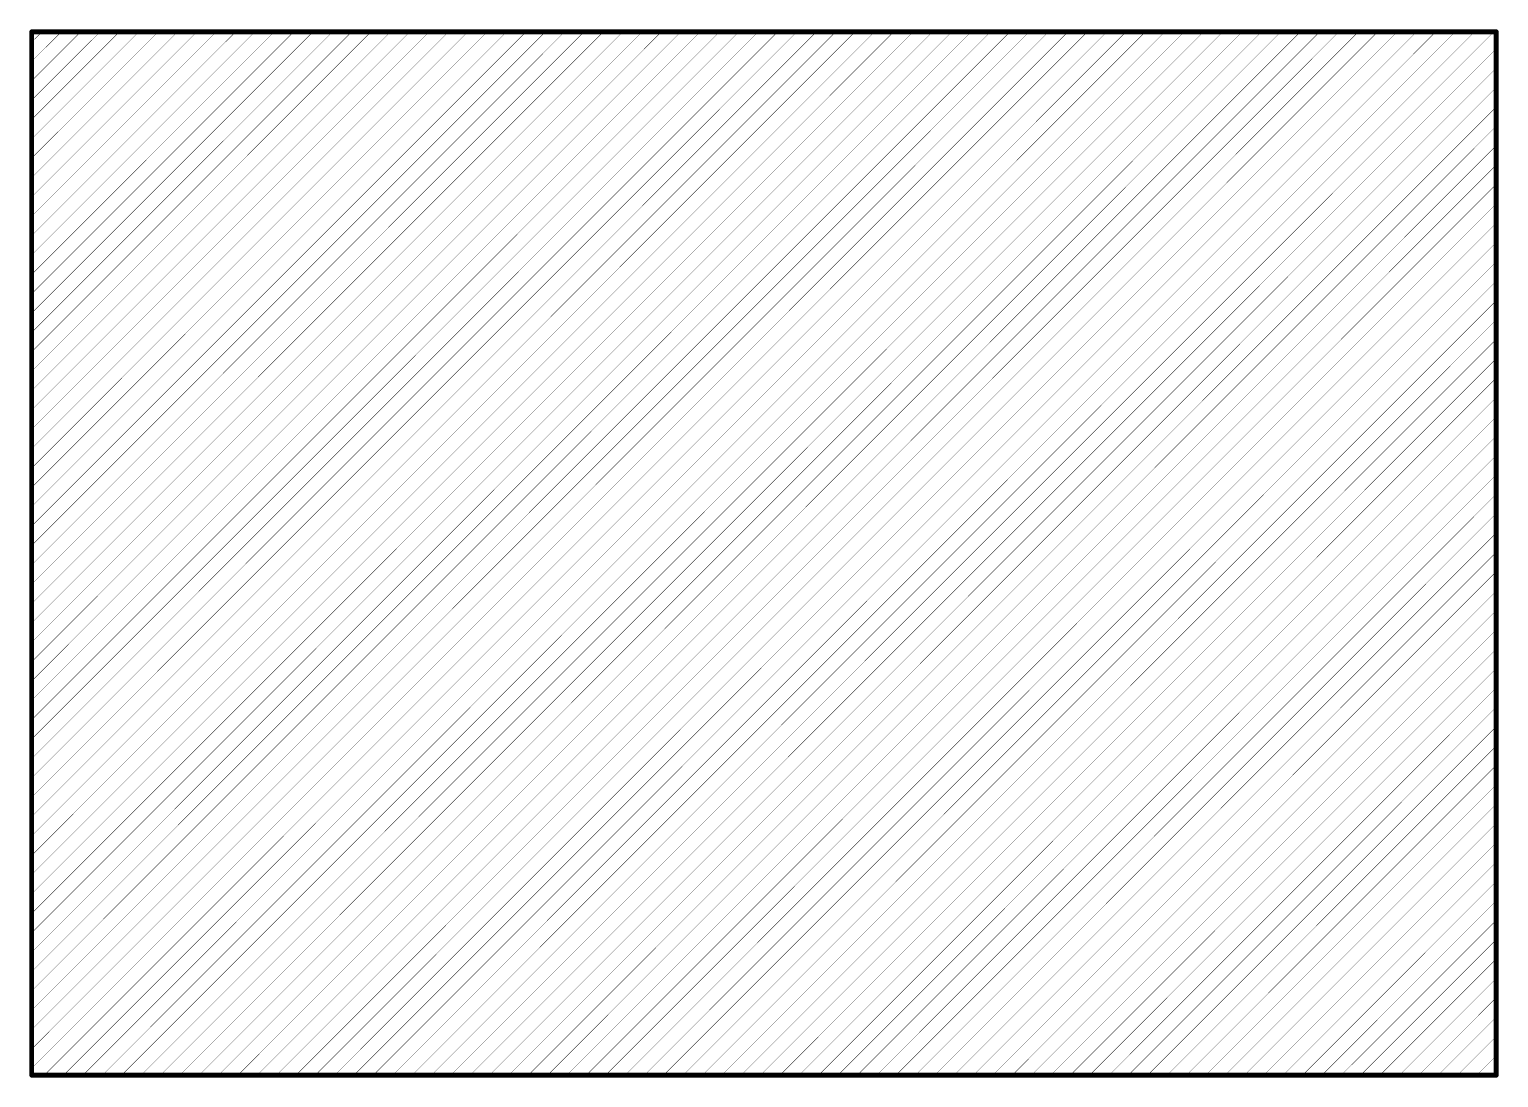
# Model space of a CAD drawing. Header units: inches. Extents: x -8 to 210, y -39 to 109.
# Drawn here: x 93.9 to 209.6, y -39.3 to 43.2 of the extents above; entities that cross this region are included whole.
import ezdxf

# ---------------------------------------------------------------- set-up
doc = ezdxf.new("R2010")
doc.units = ezdxf.units.IN
doc.layers.add('Fabrication', color=76, linetype='Continuous')

msp = doc.modelspace()

# ---------------------------------------------------------------- linework, layer by layer
at = {"layer": 'Fabrication'}
for points in [[(94.07, 42.98, 0.381, 0.381, 0), (209.36, 42.98, 0.381, 0.381, 0)], [(94.07, 42.98, 0.381, 0.381, 0), (94.07, -39.13, 0.381, 0.381, 0)], [(94.07, 42.18, 0.0254, 0.0254, 0), (94.89, 42.99, 0.0254, 0.0254, 0)], [(94.07, 40.66, 0.0254, 0.0254, 0), (96.41, 42.99, 0.0254, 0.0254, 0)], [(94.07, 39.13, 0.0254, 0.0254, 0), (97.93, 42.99, 0.0254, 0.0254, 0)], [(94.07, 37.61, 0.0254, 0.0254, 0), (99.46, 42.99, 0.0254, 0.0254, 0)], [(94.07, 36.09, 0.0254, 0.0254, 0), (100.98, 42.99, 0.0254, 0.0254, 0)], [(94.07, 34.56, 0.0254, 0.0254, 0), (102.51, 42.99, 0.0254, 0.0254, 0)], [(94.07, 33.04, 0.0254, 0.0254, 0), (104.03, 42.99, 0.0254, 0.0254, 0)], [(94.07, 31.51, 0.0254, 0.0254, 0), (105.55, 42.99, 0.0254, 0.0254, 0)], [(94.07, 29.99, 0.0254, 0.0254, 0), (107.08, 42.99, 0.0254, 0.0254, 0)], [(94.07, 28.47, 0.0254, 0.0254, 0), (108.6, 42.99, 0.0254, 0.0254, 0)], [(94.07, 26.94, 0.0254, 0.0254, 0), (110.13, 42.99, 0.0254, 0.0254, 0)], [(94.07, 25.42, 0.0254, 0.0254, 0), (111.65, 42.99, 0.0254, 0.0254, 0)], [(94.07, 23.89, 0.0254, 0.0254, 0), (113.17, 42.99, 0.0254, 0.0254, 0)], [(94.07, 22.37, 0.0254, 0.0254, 0), (114.7, 42.99, 0.0254, 0.0254, 0)], [(94.07, 20.85, 0.0254, 0.0254, 0), (116.22, 42.99, 0.0254, 0.0254, 0)], [(94.07, 19.32, 0.0254, 0.0254, 0), (117.75, 42.99, 0.0254, 0.0254, 0)], [(94.07, 17.8, 0.0254, 0.0254, 0), (119.27, 42.99, 0.0254, 0.0254, 0)], [(94.07, 16.27, 0.0254, 0.0254, 0), (120.79, 42.99, 0.0254, 0.0254, 0)], [(94.07, 14.75, 0.0254, 0.0254, 0), (122.32, 42.99, 0.0254, 0.0254, 0)], [(94.07, 13.23, 0.0254, 0.0254, 0), (123.84, 42.99, 0.0254, 0.0254, 0)], [(94.07, 11.7, 0.0254, 0.0254, 0), (125.37, 42.99, 0.0254, 0.0254, 0)], [(94.07, 10.18, 0.0254, 0.0254, 0), (126.89, 42.99, 0.0254, 0.0254, 0)], [(94.07, 8.65, 0.0254, 0.0254, 0), (128.41, 42.99, 0.0254, 0.0254, 0)], [(94.07, 7.13, 0.0254, 0.0254, 0), (129.94, 42.99, 0.0254, 0.0254, 0)], [(94.07, 5.61, 0.0254, 0.0254, 0), (131.46, 42.99, 0.0254, 0.0254, 0)], [(94.07, 4.08, 0.0254, 0.0254, 0), (132.99, 42.99, 0.0254, 0.0254, 0)], [(94.07, 2.56, 0.0254, 0.0254, 0), (134.51, 42.99, 0.0254, 0.0254, 0)], [(94.07, 1.03, 0.0254, 0.0254, 0), (136.03, 42.99, 0.0254, 0.0254, 0)], [(94.07, -0.49, 0.0254, 0.0254, 0), (137.56, 42.99, 0.0254, 0.0254, 0)], [(94.07, -2.01, 0.0254, 0.0254, 0), (139.08, 42.99, 0.0254, 0.0254, 0)], [(94.07, -3.54, 0.0254, 0.0254, 0), (140.61, 42.99, 0.0254, 0.0254, 0)], [(94.07, -5.06, 0.0254, 0.0254, 0), (142.13, 42.99, 0.0254, 0.0254, 0)], [(94.07, -6.59, 0.0254, 0.0254, 0), (143.65, 42.99, 0.0254, 0.0254, 0)], [(94.07, -8.11, 0.0254, 0.0254, 0), (145.18, 42.99, 0.0254, 0.0254, 0)], [(94.07, -9.63, 0.0254, 0.0254, 0), (146.7, 42.99, 0.0254, 0.0254, 0)], [(94.07, -11.16, 0.0254, 0.0254, 0), (148.23, 42.99, 0.0254, 0.0254, 0)], [(94.07, -12.68, 0.0254, 0.0254, 0), (149.75, 42.99, 0.0254, 0.0254, 0)], [(94.07, -14.21, 0.0254, 0.0254, 0), (151.27, 42.99, 0.0254, 0.0254, 0)], [(94.07, -15.73, 0.0254, 0.0254, 0), (152.8, 42.99, 0.0254, 0.0254, 0)], [(94.07, -17.25, 0.0254, 0.0254, 0), (154.32, 42.99, 0.0254, 0.0254, 0)], [(94.07, -18.78, 0.0254, 0.0254, 0), (155.85, 42.99, 0.0254, 0.0254, 0)], [(94.07, -20.3, 0.0254, 0.0254, 0), (157.37, 42.99, 0.0254, 0.0254, 0)], [(94.07, -21.83, 0.0254, 0.0254, 0), (158.89, 42.99, 0.0254, 0.0254, 0)], [(94.07, -23.35, 0.0254, 0.0254, 0), (160.42, 42.99, 0.0254, 0.0254, 0)], [(94.07, -24.87, 0.0254, 0.0254, 0), (161.94, 42.99, 0.0254, 0.0254, 0)], [(94.07, -26.4, 0.0254, 0.0254, 0), (163.47, 42.99, 0.0254, 0.0254, 0)], [(94.07, -27.92, 0.0254, 0.0254, 0), (164.99, 42.99, 0.0254, 0.0254, 0)], [(94.07, -29.45, 0.0254, 0.0254, 0), (166.51, 42.99, 0.0254, 0.0254, 0)], [(94.07, -30.97, 0.0254, 0.0254, 0), (168.04, 42.99, 0.0254, 0.0254, 0)], [(94.07, -32.49, 0.0254, 0.0254, 0), (169.56, 42.99, 0.0254, 0.0254, 0)], [(94.07, -34.02, 0.0254, 0.0254, 0), (171.09, 42.99, 0.0254, 0.0254, 0)], [(94.07, -35.54, 0.0254, 0.0254, 0), (172.61, 42.99, 0.0254, 0.0254, 0)], [(94.07, -37.07, 0.0254, 0.0254, 0), (174.13, 42.99, 0.0254, 0.0254, 0)], [(94.07, -38.59, 0.0254, 0.0254, 0), (175.66, 42.99, 0.0254, 0.0254, 0)], [(95.05, -39.14, 0.0254, 0.0254, 0), (177.18, 42.99, 0.0254, 0.0254, 0)], [(96.57, -39.14, 0.0254, 0.0254, 0), (178.71, 42.99, 0.0254, 0.0254, 0)], [(98.09, -39.14, 0.0254, 0.0254, 0), (180.23, 42.99, 0.0254, 0.0254, 0)], [(99.62, -39.14, 0.0254, 0.0254, 0), (181.75, 42.99, 0.0254, 0.0254, 0)], [(101.14, -39.14, 0.0254, 0.0254, 0), (183.28, 42.99, 0.0254, 0.0254, 0)], [(102.67, -39.14, 0.0254, 0.0254, 0), (184.8, 42.99, 0.0254, 0.0254, 0)], [(104.19, -39.14, 0.0254, 0.0254, 0), (186.33, 42.99, 0.0254, 0.0254, 0)], [(105.71, -39.14, 0.0254, 0.0254, 0), (187.85, 42.99, 0.0254, 0.0254, 0)], [(107.24, -39.14, 0.0254, 0.0254, 0), (189.37, 42.99, 0.0254, 0.0254, 0)], [(108.76, -39.14, 0.0254, 0.0254, 0), (190.9, 42.99, 0.0254, 0.0254, 0)], [(110.29, -39.14, 0.0254, 0.0254, 0), (192.42, 42.99, 0.0254, 0.0254, 0)], [(111.81, -39.14, 0.0254, 0.0254, 0), (193.95, 42.99, 0.0254, 0.0254, 0)], [(113.33, -39.14, 0.0254, 0.0254, 0), (195.47, 42.99, 0.0254, 0.0254, 0)], [(114.86, -39.14, 0.0254, 0.0254, 0), (196.99, 42.99, 0.0254, 0.0254, 0)], [(116.38, -39.14, 0.0254, 0.0254, 0), (198.52, 42.99, 0.0254, 0.0254, 0)], [(117.91, -39.14, 0.0254, 0.0254, 0), (200.04, 42.99, 0.0254, 0.0254, 0)], [(119.43, -39.14, 0.0254, 0.0254, 0), (201.57, 42.99, 0.0254, 0.0254, 0)], [(120.95, -39.14, 0.0254, 0.0254, 0), (203.09, 42.99, 0.0254, 0.0254, 0)], [(122.48, -39.14, 0.0254, 0.0254, 0), (204.61, 42.99, 0.0254, 0.0254, 0)], [(124, -39.14, 0.0254, 0.0254, 0), (206.14, 42.99, 0.0254, 0.0254, 0)], [(125.53, -39.14, 0.0254, 0.0254, 0), (207.66, 42.99, 0.0254, 0.0254, 0)], [(127.05, -39.14, 0.0254, 0.0254, 0), (209.19, 42.99, 0.0254, 0.0254, 0)], [(209.36, 42.98, 0.381, 0.381, 0), (209.36, -39.13, 0.381, 0.381, 0)], [(128.57, -39.14, 0.0254, 0.0254, 0), (209.36, 41.64, 0.0254, 0.0254, 0)], [(130.1, -39.14, 0.0254, 0.0254, 0), (209.36, 40.12, 0.0254, 0.0254, 0)], [(131.62, -39.14, 0.0254, 0.0254, 0), (209.36, 38.6, 0.0254, 0.0254, 0)], [(133.15, -39.14, 0.0254, 0.0254, 0), (209.36, 37.07, 0.0254, 0.0254, 0)], [(134.67, -39.14, 0.0254, 0.0254, 0), (209.36, 35.55, 0.0254, 0.0254, 0)], [(136.19, -39.14, 0.0254, 0.0254, 0), (209.36, 34.02, 0.0254, 0.0254, 0)], [(137.72, -39.14, 0.0254, 0.0254, 0), (209.36, 32.5, 0.0254, 0.0254, 0)], [(139.24, -39.14, 0.0254, 0.0254, 0), (209.36, 30.98, 0.0254, 0.0254, 0)], [(140.77, -39.14, 0.0254, 0.0254, 0), (209.36, 29.45, 0.0254, 0.0254, 0)], [(142.29, -39.14, 0.0254, 0.0254, 0), (209.36, 27.93, 0.0254, 0.0254, 0)], [(143.81, -39.14, 0.0254, 0.0254, 0), (209.36, 26.4, 0.0254, 0.0254, 0)], [(145.34, -39.14, 0.0254, 0.0254, 0), (209.36, 24.88, 0.0254, 0.0254, 0)], [(146.86, -39.14, 0.0254, 0.0254, 0), (209.36, 23.36, 0.0254, 0.0254, 0)], [(148.39, -39.14, 0.0254, 0.0254, 0), (209.36, 21.83, 0.0254, 0.0254, 0)], [(149.91, -39.14, 0.0254, 0.0254, 0), (209.36, 20.31, 0.0254, 0.0254, 0)], [(151.43, -39.14, 0.0254, 0.0254, 0), (209.36, 18.78, 0.0254, 0.0254, 0)], [(152.96, -39.14, 0.0254, 0.0254, 0), (209.36, 17.26, 0.0254, 0.0254, 0)], [(154.48, -39.14, 0.0254, 0.0254, 0), (209.36, 15.74, 0.0254, 0.0254, 0)], [(156.01, -39.14, 0.0254, 0.0254, 0), (209.36, 14.21, 0.0254, 0.0254, 0)], [(157.53, -39.14, 0.0254, 0.0254, 0), (209.36, 12.69, 0.0254, 0.0254, 0)], [(159.05, -39.14, 0.0254, 0.0254, 0), (209.36, 11.16, 0.0254, 0.0254, 0)], [(160.58, -39.14, 0.0254, 0.0254, 0), (209.36, 9.64, 0.0254, 0.0254, 0)], [(162.1, -39.14, 0.0254, 0.0254, 0), (209.36, 8.12, 0.0254, 0.0254, 0)], [(163.63, -39.14, 0.0254, 0.0254, 0), (209.36, 6.59, 0.0254, 0.0254, 0)], [(165.15, -39.14, 0.0254, 0.0254, 0), (209.36, 5.07, 0.0254, 0.0254, 0)], [(166.67, -39.14, 0.0254, 0.0254, 0), (209.36, 3.54, 0.0254, 0.0254, 0)], [(168.2, -39.14, 0.0254, 0.0254, 0), (209.36, 2.02, 0.0254, 0.0254, 0)], [(169.72, -39.14, 0.0254, 0.0254, 0), (209.36, 0.5, 0.0254, 0.0254, 0)], [(171.25, -39.14, 0.0254, 0.0254, 0), (209.36, -1.03, 0.0254, 0.0254, 0)], [(172.77, -39.14, 0.0254, 0.0254, 0), (209.36, -2.55, 0.0254, 0.0254, 0)], [(174.29, -39.14, 0.0254, 0.0254, 0), (209.36, -4.08, 0.0254, 0.0254, 0)], [(175.82, -39.14, 0.0254, 0.0254, 0), (209.36, -5.6, 0.0254, 0.0254, 0)], [(177.34, -39.14, 0.0254, 0.0254, 0), (209.36, -7.12, 0.0254, 0.0254, 0)], [(178.87, -39.14, 0.0254, 0.0254, 0), (209.36, -8.65, 0.0254, 0.0254, 0)], [(180.39, -39.14, 0.0254, 0.0254, 0), (209.36, -10.17, 0.0254, 0.0254, 0)], [(181.91, -39.14, 0.0254, 0.0254, 0), (209.36, -11.7, 0.0254, 0.0254, 0)], [(183.44, -39.14, 0.0254, 0.0254, 0), (209.36, -13.22, 0.0254, 0.0254, 0)], [(184.96, -39.14, 0.0254, 0.0254, 0), (209.36, -14.74, 0.0254, 0.0254, 0)], [(186.49, -39.14, 0.0254, 0.0254, 0), (209.36, -16.27, 0.0254, 0.0254, 0)], [(188.01, -39.14, 0.0254, 0.0254, 0), (209.36, -17.79, 0.0254, 0.0254, 0)], [(189.53, -39.14, 0.0254, 0.0254, 0), (209.36, -19.32, 0.0254, 0.0254, 0)], [(191.06, -39.14, 0.0254, 0.0254, 0), (209.36, -20.84, 0.0254, 0.0254, 0)], [(192.58, -39.14, 0.0254, 0.0254, 0), (209.36, -22.36, 0.0254, 0.0254, 0)], [(194.11, -39.14, 0.0254, 0.0254, 0), (209.36, -23.89, 0.0254, 0.0254, 0)], [(195.63, -39.14, 0.0254, 0.0254, 0), (209.36, -25.41, 0.0254, 0.0254, 0)], [(197.15, -39.14, 0.0254, 0.0254, 0), (209.36, -26.94, 0.0254, 0.0254, 0)], [(198.68, -39.14, 0.0254, 0.0254, 0), (209.36, -28.46, 0.0254, 0.0254, 0)], [(200.2, -39.14, 0.0254, 0.0254, 0), (209.36, -29.98, 0.0254, 0.0254, 0)], [(201.73, -39.14, 0.0254, 0.0254, 0), (209.36, -31.51, 0.0254, 0.0254, 0)], [(203.25, -39.14, 0.0254, 0.0254, 0), (209.36, -33.03, 0.0254, 0.0254, 0)], [(204.77, -39.14, 0.0254, 0.0254, 0), (209.36, -34.56, 0.0254, 0.0254, 0)], [(206.3, -39.14, 0.0254, 0.0254, 0), (209.36, -36.08, 0.0254, 0.0254, 0)], [(207.82, -39.14, 0.0254, 0.0254, 0), (209.36, -37.6, 0.0254, 0.0254, 0)], [(94.07, -39.13, 0.381, 0.381, 0), (209.36, -39.13, 0.381, 0.381, 0)]]:
    msp.add_lwpolyline(points, format="xyseb", dxfattribs=at)
for points in [[(93.98, 42.98, 0.191, 0.191, 1), (94.17, 42.98, 0.191, 0.191, 1)], [(93.98, 42.98, 0.191, 0.191, 1), (94.17, 42.98, 0.191, 0.191, 1)], [(94.88, 42.99, 0.0127, 0.0127, 1), (94.89, 42.99, 0.0127, 0.0127, 1)], [(96.4, 42.99, 0.0127, 0.0127, 1), (96.42, 42.99, 0.0127, 0.0127, 1)], [(97.93, 42.99, 0.0127, 0.0127, 1), (97.94, 42.99, 0.0127, 0.0127, 1)], [(99.45, 42.99, 0.0127, 0.0127, 1), (99.47, 42.99, 0.0127, 0.0127, 1)], [(100.98, 42.99, 0.0127, 0.0127, 1), (100.99, 42.99, 0.0127, 0.0127, 1)], [(102.5, 42.99, 0.0127, 0.0127, 1), (102.51, 42.99, 0.0127, 0.0127, 1)], [(104.02, 42.99, 0.0127, 0.0127, 1), (104.04, 42.99, 0.0127, 0.0127, 1)], [(105.55, 42.99, 0.0127, 0.0127, 1), (105.56, 42.99, 0.0127, 0.0127, 1)], [(107.07, 42.99, 0.0127, 0.0127, 1), (107.09, 42.99, 0.0127, 0.0127, 1)], [(108.6, 42.99, 0.0127, 0.0127, 1), (108.61, 42.99, 0.0127, 0.0127, 1)], [(110.12, 42.99, 0.0127, 0.0127, 1), (110.13, 42.99, 0.0127, 0.0127, 1)], [(111.64, 42.99, 0.0127, 0.0127, 1), (111.66, 42.99, 0.0127, 0.0127, 1)], [(113.17, 42.99, 0.0127, 0.0127, 1), (113.18, 42.99, 0.0127, 0.0127, 1)], [(114.69, 42.99, 0.0127, 0.0127, 1), (114.71, 42.99, 0.0127, 0.0127, 1)], [(116.22, 42.99, 0.0127, 0.0127, 1), (116.23, 42.99, 0.0127, 0.0127, 1)], [(117.74, 42.99, 0.0127, 0.0127, 1), (117.75, 42.99, 0.0127, 0.0127, 1)], [(119.26, 42.99, 0.0127, 0.0127, 1), (119.28, 42.99, 0.0127, 0.0127, 1)], [(120.79, 42.99, 0.0127, 0.0127, 1), (120.8, 42.99, 0.0127, 0.0127, 1)], [(122.31, 42.99, 0.0127, 0.0127, 1), (122.33, 42.99, 0.0127, 0.0127, 1)], [(123.84, 42.99, 0.0127, 0.0127, 1), (123.85, 42.99, 0.0127, 0.0127, 1)], [(125.36, 42.99, 0.0127, 0.0127, 1), (125.37, 42.99, 0.0127, 0.0127, 1)], [(126.88, 42.99, 0.0127, 0.0127, 1), (126.9, 42.99, 0.0127, 0.0127, 1)], [(128.41, 42.99, 0.0127, 0.0127, 1), (128.42, 42.99, 0.0127, 0.0127, 1)], [(129.93, 42.99, 0.0127, 0.0127, 1), (129.95, 42.99, 0.0127, 0.0127, 1)], [(131.46, 42.99, 0.0127, 0.0127, 1), (131.47, 42.99, 0.0127, 0.0127, 1)], [(132.98, 42.99, 0.0127, 0.0127, 1), (132.99, 42.99, 0.0127, 0.0127, 1)], [(134.5, 42.99, 0.0127, 0.0127, 1), (134.52, 42.99, 0.0127, 0.0127, 1)], [(136.03, 42.99, 0.0127, 0.0127, 1), (136.04, 42.99, 0.0127, 0.0127, 1)], [(137.55, 42.99, 0.0127, 0.0127, 1), (137.57, 42.99, 0.0127, 0.0127, 1)], [(139.08, 42.99, 0.0127, 0.0127, 1), (139.09, 42.99, 0.0127, 0.0127, 1)], [(140.6, 42.99, 0.0127, 0.0127, 1), (140.61, 42.99, 0.0127, 0.0127, 1)], [(142.12, 42.99, 0.0127, 0.0127, 1), (142.14, 42.99, 0.0127, 0.0127, 1)], [(143.65, 42.99, 0.0127, 0.0127, 1), (143.66, 42.99, 0.0127, 0.0127, 1)], [(145.17, 42.99, 0.0127, 0.0127, 1), (145.19, 42.99, 0.0127, 0.0127, 1)], [(146.7, 42.99, 0.0127, 0.0127, 1), (146.71, 42.99, 0.0127, 0.0127, 1)], [(148.22, 42.99, 0.0127, 0.0127, 1), (148.23, 42.99, 0.0127, 0.0127, 1)], [(149.74, 42.99, 0.0127, 0.0127, 1), (149.76, 42.99, 0.0127, 0.0127, 1)], [(151.27, 42.99, 0.0127, 0.0127, 1), (151.28, 42.99, 0.0127, 0.0127, 1)], [(152.79, 42.99, 0.0127, 0.0127, 1), (152.81, 42.99, 0.0127, 0.0127, 1)], [(154.32, 42.99, 0.0127, 0.0127, 1), (154.33, 42.99, 0.0127, 0.0127, 1)], [(155.84, 42.99, 0.0127, 0.0127, 1), (155.85, 42.99, 0.0127, 0.0127, 1)], [(157.36, 42.99, 0.0127, 0.0127, 1), (157.38, 42.99, 0.0127, 0.0127, 1)], [(158.89, 42.99, 0.0127, 0.0127, 1), (158.9, 42.99, 0.0127, 0.0127, 1)], [(160.41, 42.99, 0.0127, 0.0127, 1), (160.43, 42.99, 0.0127, 0.0127, 1)], [(161.94, 42.99, 0.0127, 0.0127, 1), (161.95, 42.99, 0.0127, 0.0127, 1)], [(163.46, 42.99, 0.0127, 0.0127, 1), (163.47, 42.99, 0.0127, 0.0127, 1)], [(164.98, 42.99, 0.0127, 0.0127, 1), (165, 42.99, 0.0127, 0.0127, 1)], [(166.51, 42.99, 0.0127, 0.0127, 1), (166.52, 42.99, 0.0127, 0.0127, 1)], [(168.03, 42.99, 0.0127, 0.0127, 1), (168.05, 42.99, 0.0127, 0.0127, 1)], [(169.56, 42.99, 0.0127, 0.0127, 1), (169.57, 42.99, 0.0127, 0.0127, 1)], [(171.08, 42.99, 0.0127, 0.0127, 1), (171.09, 42.99, 0.0127, 0.0127, 1)], [(172.6, 42.99, 0.0127, 0.0127, 1), (172.62, 42.99, 0.0127, 0.0127, 1)], [(174.13, 42.99, 0.0127, 0.0127, 1), (174.14, 42.99, 0.0127, 0.0127, 1)], [(175.65, 42.99, 0.0127, 0.0127, 1), (175.67, 42.99, 0.0127, 0.0127, 1)], [(177.18, 42.99, 0.0127, 0.0127, 1), (177.19, 42.99, 0.0127, 0.0127, 1)], [(178.7, 42.99, 0.0127, 0.0127, 1), (178.71, 42.99, 0.0127, 0.0127, 1)], [(180.22, 42.99, 0.0127, 0.0127, 1), (180.24, 42.99, 0.0127, 0.0127, 1)], [(181.75, 42.99, 0.0127, 0.0127, 1), (181.76, 42.99, 0.0127, 0.0127, 1)], [(183.27, 42.99, 0.0127, 0.0127, 1), (183.29, 42.99, 0.0127, 0.0127, 1)], [(184.8, 42.99, 0.0127, 0.0127, 1), (184.81, 42.99, 0.0127, 0.0127, 1)], [(186.32, 42.99, 0.0127, 0.0127, 1), (186.33, 42.99, 0.0127, 0.0127, 1)], [(187.84, 42.99, 0.0127, 0.0127, 1), (187.86, 42.99, 0.0127, 0.0127, 1)], [(189.37, 42.99, 0.0127, 0.0127, 1), (189.38, 42.99, 0.0127, 0.0127, 1)], [(190.89, 42.99, 0.0127, 0.0127, 1), (190.91, 42.99, 0.0127, 0.0127, 1)], [(192.42, 42.99, 0.0127, 0.0127, 1), (192.43, 42.99, 0.0127, 0.0127, 1)], [(193.94, 42.99, 0.0127, 0.0127, 1), (193.95, 42.99, 0.0127, 0.0127, 1)], [(195.46, 42.99, 0.0127, 0.0127, 1), (195.48, 42.99, 0.0127, 0.0127, 1)], [(196.99, 42.99, 0.0127, 0.0127, 1), (197, 42.99, 0.0127, 0.0127, 1)], [(198.51, 42.99, 0.0127, 0.0127, 1), (198.53, 42.99, 0.0127, 0.0127, 1)], [(200.04, 42.99, 0.0127, 0.0127, 1), (200.05, 42.99, 0.0127, 0.0127, 1)], [(201.56, 42.99, 0.0127, 0.0127, 1), (201.57, 42.99, 0.0127, 0.0127, 1)], [(203.08, 42.99, 0.0127, 0.0127, 1), (203.1, 42.99, 0.0127, 0.0127, 1)], [(204.61, 42.99, 0.0127, 0.0127, 1), (204.62, 42.99, 0.0127, 0.0127, 1)], [(206.13, 42.99, 0.0127, 0.0127, 1), (206.15, 42.99, 0.0127, 0.0127, 1)], [(207.66, 42.99, 0.0127, 0.0127, 1), (207.67, 42.99, 0.0127, 0.0127, 1)], [(209.27, 42.98, 0.191, 0.191, 1), (209.46, 42.98, 0.191, 0.191, 1)], [(209.27, 42.98, 0.191, 0.191, 1), (209.46, 42.98, 0.191, 0.191, 1)], [(209.18, 42.99, 0.0127, 0.0127, 1), (209.19, 42.99, 0.0127, 0.0127, 1)], [(94.07, 42.18, 0.0127, 0.0127, 1), (94.08, 42.18, 0.0127, 0.0127, 1)], [(209.35, 41.64, 0.0127, 0.0127, 1), (209.37, 41.64, 0.0127, 0.0127, 1)], [(94.07, 40.66, 0.0127, 0.0127, 1), (94.08, 40.66, 0.0127, 0.0127, 1)], [(209.35, 40.12, 0.0127, 0.0127, 1), (209.37, 40.12, 0.0127, 0.0127, 1)], [(94.07, 39.13, 0.0127, 0.0127, 1), (94.08, 39.13, 0.0127, 0.0127, 1)], [(209.35, 38.6, 0.0127, 0.0127, 1), (209.37, 38.6, 0.0127, 0.0127, 1)], [(94.07, 37.61, 0.0127, 0.0127, 1), (94.08, 37.61, 0.0127, 0.0127, 1)], [(209.35, 37.07, 0.0127, 0.0127, 1), (209.37, 37.07, 0.0127, 0.0127, 1)], [(94.07, 36.09, 0.0127, 0.0127, 1), (94.08, 36.09, 0.0127, 0.0127, 1)], [(209.35, 35.55, 0.0127, 0.0127, 1), (209.37, 35.55, 0.0127, 0.0127, 1)], [(94.07, 34.56, 0.0127, 0.0127, 1), (94.08, 34.56, 0.0127, 0.0127, 1)], [(209.35, 34.02, 0.0127, 0.0127, 1), (209.37, 34.02, 0.0127, 0.0127, 1)], [(94.07, 33.04, 0.0127, 0.0127, 1), (94.08, 33.04, 0.0127, 0.0127, 1)], [(209.35, 32.5, 0.0127, 0.0127, 1), (209.37, 32.5, 0.0127, 0.0127, 1)], [(94.07, 31.51, 0.0127, 0.0127, 1), (94.08, 31.51, 0.0127, 0.0127, 1)], [(209.35, 30.98, 0.0127, 0.0127, 1), (209.37, 30.98, 0.0127, 0.0127, 1)], [(94.07, 29.99, 0.0127, 0.0127, 1), (94.08, 29.99, 0.0127, 0.0127, 1)], [(209.35, 29.45, 0.0127, 0.0127, 1), (209.37, 29.45, 0.0127, 0.0127, 1)], [(94.07, 28.47, 0.0127, 0.0127, 1), (94.08, 28.47, 0.0127, 0.0127, 1)], [(209.35, 27.93, 0.0127, 0.0127, 1), (209.37, 27.93, 0.0127, 0.0127, 1)], [(94.07, 26.94, 0.0127, 0.0127, 1), (94.08, 26.94, 0.0127, 0.0127, 1)], [(209.35, 26.4, 0.0127, 0.0127, 1), (209.37, 26.4, 0.0127, 0.0127, 1)], [(94.07, 25.42, 0.0127, 0.0127, 1), (94.08, 25.42, 0.0127, 0.0127, 1)], [(209.35, 24.88, 0.0127, 0.0127, 1), (209.37, 24.88, 0.0127, 0.0127, 1)], [(94.07, 23.89, 0.0127, 0.0127, 1), (94.08, 23.89, 0.0127, 0.0127, 1)], [(209.35, 23.36, 0.0127, 0.0127, 1), (209.37, 23.36, 0.0127, 0.0127, 1)], [(94.07, 22.37, 0.0127, 0.0127, 1), (94.08, 22.37, 0.0127, 0.0127, 1)], [(94.07, 20.85, 0.0127, 0.0127, 1), (94.08, 20.85, 0.0127, 0.0127, 1)], [(209.35, 21.83, 0.0127, 0.0127, 1), (209.37, 21.83, 0.0127, 0.0127, 1)], [(209.35, 20.31, 0.0127, 0.0127, 1), (209.37, 20.31, 0.0127, 0.0127, 1)], [(94.07, 19.32, 0.0127, 0.0127, 1), (94.08, 19.32, 0.0127, 0.0127, 1)], [(209.35, 18.78, 0.0127, 0.0127, 1), (209.37, 18.78, 0.0127, 0.0127, 1)], [(94.07, 17.8, 0.0127, 0.0127, 1), (94.08, 17.8, 0.0127, 0.0127, 1)], [(94.07, 16.27, 0.0127, 0.0127, 1), (94.08, 16.27, 0.0127, 0.0127, 1)], [(209.35, 17.26, 0.0127, 0.0127, 1), (209.37, 17.26, 0.0127, 0.0127, 1)], [(209.35, 15.74, 0.0127, 0.0127, 1), (209.37, 15.74, 0.0127, 0.0127, 1)], [(94.07, 14.75, 0.0127, 0.0127, 1), (94.08, 14.75, 0.0127, 0.0127, 1)], [(209.35, 14.21, 0.0127, 0.0127, 1), (209.37, 14.21, 0.0127, 0.0127, 1)], [(94.07, 13.23, 0.0127, 0.0127, 1), (94.08, 13.23, 0.0127, 0.0127, 1)], [(94.07, 11.7, 0.0127, 0.0127, 1), (94.08, 11.7, 0.0127, 0.0127, 1)], [(209.35, 12.69, 0.0127, 0.0127, 1), (209.37, 12.69, 0.0127, 0.0127, 1)], [(209.35, 11.16, 0.0127, 0.0127, 1), (209.37, 11.16, 0.0127, 0.0127, 1)], [(94.07, 10.18, 0.0127, 0.0127, 1), (94.08, 10.18, 0.0127, 0.0127, 1)], [(209.35, 9.64, 0.0127, 0.0127, 1), (209.37, 9.64, 0.0127, 0.0127, 1)], [(94.07, 8.65, 0.0127, 0.0127, 1), (94.08, 8.65, 0.0127, 0.0127, 1)], [(209.35, 8.12, 0.0127, 0.0127, 1), (209.37, 8.12, 0.0127, 0.0127, 1)], [(94.07, 7.13, 0.0127, 0.0127, 1), (94.08, 7.13, 0.0127, 0.0127, 1)], [(209.35, 6.59, 0.0127, 0.0127, 1), (209.37, 6.59, 0.0127, 0.0127, 1)], [(94.07, 5.61, 0.0127, 0.0127, 1), (94.08, 5.61, 0.0127, 0.0127, 1)], [(209.35, 5.07, 0.0127, 0.0127, 1), (209.37, 5.07, 0.0127, 0.0127, 1)], [(94.07, 4.08, 0.0127, 0.0127, 1), (94.08, 4.08, 0.0127, 0.0127, 1)], [(209.35, 3.54, 0.0127, 0.0127, 1), (209.37, 3.54, 0.0127, 0.0127, 1)], [(94.07, 2.56, 0.0127, 0.0127, 1), (94.08, 2.56, 0.0127, 0.0127, 1)], [(209.35, 2.02, 0.0127, 0.0127, 1), (209.37, 2.02, 0.0127, 0.0127, 1)], [(94.07, 1.03, 0.0127, 0.0127, 1), (94.08, 1.03, 0.0127, 0.0127, 1)], [(209.35, 0.5, 0.0127, 0.0127, 1), (209.37, 0.5, 0.0127, 0.0127, 1)], [(94.07, -0.49, 0.0127, 0.0127, 1), (94.08, -0.49, 0.0127, 0.0127, 1)], [(209.35, -1.03, 0.0127, 0.0127, 1), (209.37, -1.03, 0.0127, 0.0127, 1)], [(94.07, -2.01, 0.0127, 0.0127, 1), (94.08, -2.01, 0.0127, 0.0127, 1)], [(209.35, -2.55, 0.0127, 0.0127, 1), (209.37, -2.55, 0.0127, 0.0127, 1)], [(94.07, -3.54, 0.0127, 0.0127, 1), (94.08, -3.54, 0.0127, 0.0127, 1)], [(209.35, -4.08, 0.0127, 0.0127, 1), (209.37, -4.08, 0.0127, 0.0127, 1)], [(94.07, -5.06, 0.0127, 0.0127, 1), (94.08, -5.06, 0.0127, 0.0127, 1)], [(209.35, -5.6, 0.0127, 0.0127, 1), (209.37, -5.6, 0.0127, 0.0127, 1)], [(94.07, -6.59, 0.0127, 0.0127, 1), (94.08, -6.59, 0.0127, 0.0127, 1)], [(94.07, -8.11, 0.0127, 0.0127, 1), (94.08, -8.11, 0.0127, 0.0127, 1)], [(209.35, -7.12, 0.0127, 0.0127, 1), (209.37, -7.12, 0.0127, 0.0127, 1)], [(209.35, -8.65, 0.0127, 0.0127, 1), (209.37, -8.65, 0.0127, 0.0127, 1)], [(94.07, -9.63, 0.0127, 0.0127, 1), (94.08, -9.63, 0.0127, 0.0127, 1)], [(209.35, -10.17, 0.0127, 0.0127, 1), (209.37, -10.17, 0.0127, 0.0127, 1)], [(94.07, -11.16, 0.0127, 0.0127, 1), (94.08, -11.16, 0.0127, 0.0127, 1)], [(94.07, -12.68, 0.0127, 0.0127, 1), (94.08, -12.68, 0.0127, 0.0127, 1)], [(209.35, -11.7, 0.0127, 0.0127, 1), (209.37, -11.7, 0.0127, 0.0127, 1)], [(209.35, -13.22, 0.0127, 0.0127, 1), (209.37, -13.22, 0.0127, 0.0127, 1)], [(94.07, -14.21, 0.0127, 0.0127, 1), (94.08, -14.21, 0.0127, 0.0127, 1)], [(209.35, -14.74, 0.0127, 0.0127, 1), (209.37, -14.74, 0.0127, 0.0127, 1)], [(94.07, -15.73, 0.0127, 0.0127, 1), (94.08, -15.73, 0.0127, 0.0127, 1)], [(94.07, -17.25, 0.0127, 0.0127, 1), (94.08, -17.25, 0.0127, 0.0127, 1)], [(209.35, -16.27, 0.0127, 0.0127, 1), (209.37, -16.27, 0.0127, 0.0127, 1)], [(209.35, -17.79, 0.0127, 0.0127, 1), (209.37, -17.79, 0.0127, 0.0127, 1)], [(94.07, -18.78, 0.0127, 0.0127, 1), (94.08, -18.78, 0.0127, 0.0127, 1)], [(209.35, -19.32, 0.0127, 0.0127, 1), (209.37, -19.32, 0.0127, 0.0127, 1)], [(94.07, -20.3, 0.0127, 0.0127, 1), (94.08, -20.3, 0.0127, 0.0127, 1)], [(94.07, -21.83, 0.0127, 0.0127, 1), (94.08, -21.83, 0.0127, 0.0127, 1)], [(209.35, -20.84, 0.0127, 0.0127, 1), (209.37, -20.84, 0.0127, 0.0127, 1)], [(209.35, -22.36, 0.0127, 0.0127, 1), (209.37, -22.36, 0.0127, 0.0127, 1)], [(94.07, -23.35, 0.0127, 0.0127, 1), (94.08, -23.35, 0.0127, 0.0127, 1)], [(209.35, -23.89, 0.0127, 0.0127, 1), (209.37, -23.89, 0.0127, 0.0127, 1)], [(94.07, -24.87, 0.0127, 0.0127, 1), (94.08, -24.87, 0.0127, 0.0127, 1)], [(209.35, -25.41, 0.0127, 0.0127, 1), (209.37, -25.41, 0.0127, 0.0127, 1)], [(94.07, -26.4, 0.0127, 0.0127, 1), (94.08, -26.4, 0.0127, 0.0127, 1)], [(209.35, -26.94, 0.0127, 0.0127, 1), (209.37, -26.94, 0.0127, 0.0127, 1)], [(94.07, -27.92, 0.0127, 0.0127, 1), (94.08, -27.92, 0.0127, 0.0127, 1)], [(209.35, -28.46, 0.0127, 0.0127, 1), (209.37, -28.46, 0.0127, 0.0127, 1)], [(94.07, -29.45, 0.0127, 0.0127, 1), (94.08, -29.45, 0.0127, 0.0127, 1)], [(209.35, -29.98, 0.0127, 0.0127, 1), (209.37, -29.98, 0.0127, 0.0127, 1)], [(94.07, -30.97, 0.0127, 0.0127, 1), (94.08, -30.97, 0.0127, 0.0127, 1)], [(209.35, -31.51, 0.0127, 0.0127, 1), (209.37, -31.51, 0.0127, 0.0127, 1)], [(94.07, -32.49, 0.0127, 0.0127, 1), (94.08, -32.49, 0.0127, 0.0127, 1)], [(209.35, -33.03, 0.0127, 0.0127, 1), (209.37, -33.03, 0.0127, 0.0127, 1)], [(94.07, -34.02, 0.0127, 0.0127, 1), (94.08, -34.02, 0.0127, 0.0127, 1)], [(209.35, -34.56, 0.0127, 0.0127, 1), (209.37, -34.56, 0.0127, 0.0127, 1)], [(94.07, -35.54, 0.0127, 0.0127, 1), (94.08, -35.54, 0.0127, 0.0127, 1)], [(209.35, -36.08, 0.0127, 0.0127, 1), (209.37, -36.08, 0.0127, 0.0127, 1)], [(94.07, -37.07, 0.0127, 0.0127, 1), (94.08, -37.07, 0.0127, 0.0127, 1)], [(209.35, -37.6, 0.0127, 0.0127, 1), (209.37, -37.6, 0.0127, 0.0127, 1)], [(93.98, -39.13, 0.191, 0.191, 1), (94.17, -39.13, 0.191, 0.191, 1)], [(93.98, -39.13, 0.191, 0.191, 1), (94.17, -39.13, 0.191, 0.191, 1)], [(94.07, -38.59, 0.0127, 0.0127, 1), (94.08, -38.59, 0.0127, 0.0127, 1)], [(95.04, -39.14, 0.0127, 0.0127, 1), (95.05, -39.14, 0.0127, 0.0127, 1)], [(96.56, -39.14, 0.0127, 0.0127, 1), (96.58, -39.14, 0.0127, 0.0127, 1)], [(98.09, -39.14, 0.0127, 0.0127, 1), (98.1, -39.14, 0.0127, 0.0127, 1)], [(99.61, -39.14, 0.0127, 0.0127, 1), (99.63, -39.14, 0.0127, 0.0127, 1)], [(101.14, -39.14, 0.0127, 0.0127, 1), (101.15, -39.14, 0.0127, 0.0127, 1)], [(102.66, -39.14, 0.0127, 0.0127, 1), (102.67, -39.14, 0.0127, 0.0127, 1)], [(104.18, -39.14, 0.0127, 0.0127, 1), (104.2, -39.14, 0.0127, 0.0127, 1)], [(105.71, -39.14, 0.0127, 0.0127, 1), (105.72, -39.14, 0.0127, 0.0127, 1)], [(107.23, -39.14, 0.0127, 0.0127, 1), (107.25, -39.14, 0.0127, 0.0127, 1)], [(108.76, -39.14, 0.0127, 0.0127, 1), (108.77, -39.14, 0.0127, 0.0127, 1)], [(110.28, -39.14, 0.0127, 0.0127, 1), (110.29, -39.14, 0.0127, 0.0127, 1)], [(111.8, -39.14, 0.0127, 0.0127, 1), (111.82, -39.14, 0.0127, 0.0127, 1)], [(113.33, -39.14, 0.0127, 0.0127, 1), (113.34, -39.14, 0.0127, 0.0127, 1)], [(114.85, -39.14, 0.0127, 0.0127, 1), (114.87, -39.14, 0.0127, 0.0127, 1)], [(116.38, -39.14, 0.0127, 0.0127, 1), (116.39, -39.14, 0.0127, 0.0127, 1)], [(117.9, -39.14, 0.0127, 0.0127, 1), (117.91, -39.14, 0.0127, 0.0127, 1)], [(119.42, -39.14, 0.0127, 0.0127, 1), (119.44, -39.14, 0.0127, 0.0127, 1)], [(120.95, -39.14, 0.0127, 0.0127, 1), (120.96, -39.14, 0.0127, 0.0127, 1)], [(122.47, -39.14, 0.0127, 0.0127, 1), (122.49, -39.14, 0.0127, 0.0127, 1)], [(124, -39.14, 0.0127, 0.0127, 1), (124.01, -39.14, 0.0127, 0.0127, 1)], [(125.52, -39.14, 0.0127, 0.0127, 1), (125.53, -39.14, 0.0127, 0.0127, 1)], [(127.04, -39.14, 0.0127, 0.0127, 1), (127.06, -39.14, 0.0127, 0.0127, 1)], [(128.57, -39.14, 0.0127, 0.0127, 1), (128.58, -39.14, 0.0127, 0.0127, 1)], [(130.09, -39.14, 0.0127, 0.0127, 1), (130.11, -39.14, 0.0127, 0.0127, 1)], [(131.62, -39.14, 0.0127, 0.0127, 1), (131.63, -39.14, 0.0127, 0.0127, 1)], [(133.14, -39.14, 0.0127, 0.0127, 1), (133.15, -39.14, 0.0127, 0.0127, 1)], [(134.66, -39.14, 0.0127, 0.0127, 1), (134.68, -39.14, 0.0127, 0.0127, 1)], [(136.19, -39.14, 0.0127, 0.0127, 1), (136.2, -39.14, 0.0127, 0.0127, 1)], [(137.71, -39.14, 0.0127, 0.0127, 1), (137.73, -39.14, 0.0127, 0.0127, 1)], [(139.24, -39.14, 0.0127, 0.0127, 1), (139.25, -39.14, 0.0127, 0.0127, 1)], [(140.76, -39.14, 0.0127, 0.0127, 1), (140.77, -39.14, 0.0127, 0.0127, 1)], [(142.28, -39.14, 0.0127, 0.0127, 1), (142.3, -39.14, 0.0127, 0.0127, 1)], [(143.81, -39.14, 0.0127, 0.0127, 1), (143.82, -39.14, 0.0127, 0.0127, 1)], [(145.33, -39.14, 0.0127, 0.0127, 1), (145.35, -39.14, 0.0127, 0.0127, 1)], [(146.86, -39.14, 0.0127, 0.0127, 1), (146.87, -39.14, 0.0127, 0.0127, 1)], [(148.38, -39.14, 0.0127, 0.0127, 1), (148.39, -39.14, 0.0127, 0.0127, 1)], [(149.9, -39.14, 0.0127, 0.0127, 1), (149.92, -39.14, 0.0127, 0.0127, 1)], [(151.43, -39.14, 0.0127, 0.0127, 1), (151.44, -39.14, 0.0127, 0.0127, 1)], [(152.95, -39.14, 0.0127, 0.0127, 1), (152.97, -39.14, 0.0127, 0.0127, 1)], [(154.48, -39.14, 0.0127, 0.0127, 1), (154.49, -39.14, 0.0127, 0.0127, 1)], [(156, -39.14, 0.0127, 0.0127, 1), (156.01, -39.14, 0.0127, 0.0127, 1)], [(157.52, -39.14, 0.0127, 0.0127, 1), (157.54, -39.14, 0.0127, 0.0127, 1)], [(159.05, -39.14, 0.0127, 0.0127, 1), (159.06, -39.14, 0.0127, 0.0127, 1)], [(160.57, -39.14, 0.0127, 0.0127, 1), (160.59, -39.14, 0.0127, 0.0127, 1)], [(162.1, -39.14, 0.0127, 0.0127, 1), (162.11, -39.14, 0.0127, 0.0127, 1)], [(163.62, -39.14, 0.0127, 0.0127, 1), (163.63, -39.14, 0.0127, 0.0127, 1)], [(165.14, -39.14, 0.0127, 0.0127, 1), (165.16, -39.14, 0.0127, 0.0127, 1)], [(166.67, -39.14, 0.0127, 0.0127, 1), (166.68, -39.14, 0.0127, 0.0127, 1)], [(168.19, -39.14, 0.0127, 0.0127, 1), (168.21, -39.14, 0.0127, 0.0127, 1)], [(169.72, -39.14, 0.0127, 0.0127, 1), (169.73, -39.14, 0.0127, 0.0127, 1)], [(171.24, -39.14, 0.0127, 0.0127, 1), (171.25, -39.14, 0.0127, 0.0127, 1)], [(172.76, -39.14, 0.0127, 0.0127, 1), (172.78, -39.14, 0.0127, 0.0127, 1)], [(174.29, -39.14, 0.0127, 0.0127, 1), (174.3, -39.14, 0.0127, 0.0127, 1)], [(175.81, -39.14, 0.0127, 0.0127, 1), (175.83, -39.14, 0.0127, 0.0127, 1)], [(177.34, -39.14, 0.0127, 0.0127, 1), (177.35, -39.14, 0.0127, 0.0127, 1)], [(178.86, -39.14, 0.0127, 0.0127, 1), (178.87, -39.14, 0.0127, 0.0127, 1)], [(180.38, -39.14, 0.0127, 0.0127, 1), (180.4, -39.14, 0.0127, 0.0127, 1)], [(181.91, -39.14, 0.0127, 0.0127, 1), (181.92, -39.14, 0.0127, 0.0127, 1)], [(183.43, -39.14, 0.0127, 0.0127, 1), (183.45, -39.14, 0.0127, 0.0127, 1)], [(184.96, -39.14, 0.0127, 0.0127, 1), (184.97, -39.14, 0.0127, 0.0127, 1)], [(186.48, -39.14, 0.0127, 0.0127, 1), (186.49, -39.14, 0.0127, 0.0127, 1)], [(188, -39.14, 0.0127, 0.0127, 1), (188.02, -39.14, 0.0127, 0.0127, 1)], [(189.53, -39.14, 0.0127, 0.0127, 1), (189.54, -39.14, 0.0127, 0.0127, 1)], [(191.05, -39.14, 0.0127, 0.0127, 1), (191.07, -39.14, 0.0127, 0.0127, 1)], [(192.58, -39.14, 0.0127, 0.0127, 1), (192.59, -39.14, 0.0127, 0.0127, 1)], [(194.1, -39.14, 0.0127, 0.0127, 1), (194.11, -39.14, 0.0127, 0.0127, 1)], [(195.62, -39.14, 0.0127, 0.0127, 1), (195.64, -39.14, 0.0127, 0.0127, 1)], [(197.15, -39.14, 0.0127, 0.0127, 1), (197.16, -39.14, 0.0127, 0.0127, 1)], [(198.67, -39.14, 0.0127, 0.0127, 1), (198.69, -39.14, 0.0127, 0.0127, 1)], [(200.2, -39.14, 0.0127, 0.0127, 1), (200.21, -39.14, 0.0127, 0.0127, 1)], [(201.72, -39.14, 0.0127, 0.0127, 1), (201.73, -39.14, 0.0127, 0.0127, 1)], [(203.24, -39.14, 0.0127, 0.0127, 1), (203.26, -39.14, 0.0127, 0.0127, 1)], [(204.77, -39.14, 0.0127, 0.0127, 1), (204.78, -39.14, 0.0127, 0.0127, 1)], [(206.29, -39.14, 0.0127, 0.0127, 1), (206.31, -39.14, 0.0127, 0.0127, 1)], [(207.82, -39.14, 0.0127, 0.0127, 1), (207.83, -39.14, 0.0127, 0.0127, 1)], [(209.27, -39.13, 0.191, 0.191, 1), (209.46, -39.13, 0.191, 0.191, 1)], [(209.27, -39.13, 0.191, 0.191, 1), (209.46, -39.13, 0.191, 0.191, 1)]]:
    msp.add_lwpolyline(points, format="xyseb", close=True, dxfattribs=at)

doc.saveas('drawing.dxf')
